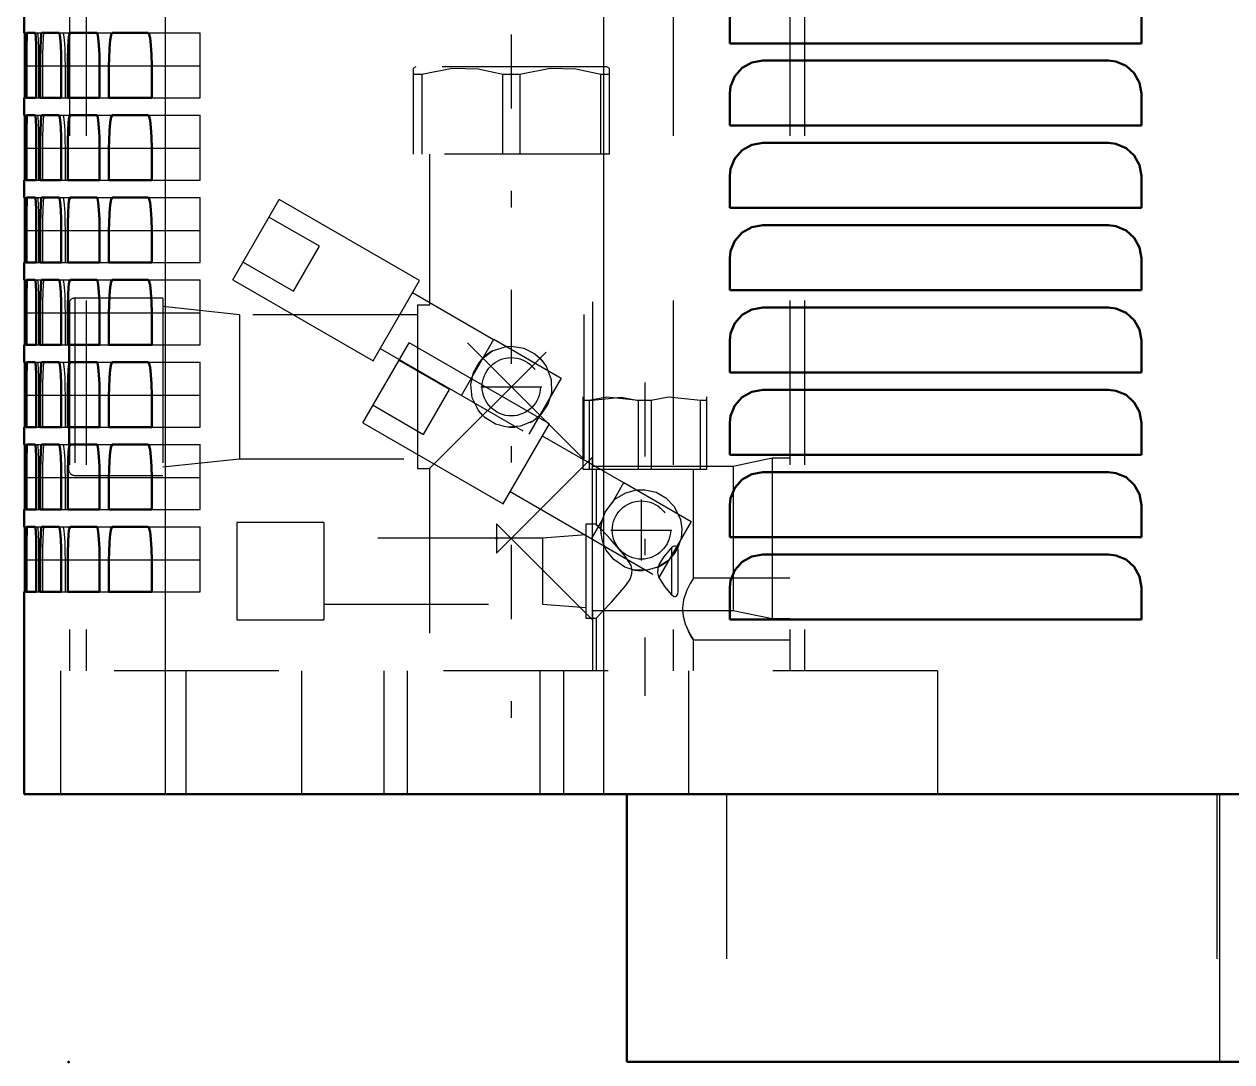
# Model space of a CAD drawing. Header units: inches. Extents: x -0.3 to 35.5, y 0 to 41.5.
# Drawn here: x -0.27 to 7.07, y 0 to 6.3 of the extents above; entities that cross this region are included whole.
import ezdxf

# ---------------------------------------------------------------- set-up
doc = ezdxf.new("R2010")
doc.units = ezdxf.units.IN
doc.header["$MEASUREMENT"] = 0
doc.linetypes.add('Center', pattern=[1.5, 0.45, -0.5, 0.05, -0.5])
doc.linetypes.add('Dashed', pattern=[2, 1, -1])
for name, color, linetype, lineweight in [('2d ConnectionPoints', 7, 'Continuous', 50), ('AM_0', 7, 'Continuous', 50), ('AM_4', 3, 'Continuous', 25), ('AM_7', 7, 'Center', 25), ('AM_9', 6, 'Dashed', 25)]:
    doc.layers.add(name, color=color, linetype=linetype, lineweight=lineweight)

msp = doc.modelspace()

# ---------------------------------------------------------------- linework, layer by layer
at = {"layer": '2d ConnectionPoints'}
for p in [(2.6, 3.179), (0, 0), (0, 0)]:
    msp.add_point(p, dxfattribs=at)
at = {"layer": 'AM_0'}
for p, q in [((-0.27, 6.355), (-0.27, 6.25)), ((4.016, 6.381), (4.016, 6.186)), ((6.516, 6.186), (6.516, 6.381)), ((-0.2669, 6.25), (-0.27, 6.25)), ((-0.2032, 6.25), (-0.255, 6.25)), ((-0.0573, 6.25), (-0.1644, 6.25)), ((0.171, 6.25), (0.0085, 6.25)), ((0.4823, 6.25), (0.2639, 6.25)), ((4.016, 6.186), (6.516, 6.186)), ((-0.2652, 5.855), (-0.2652, 6.05)), ((-0.258, 6.05), (-0.258, 5.855)), ((-0.1963, 5.855), (-0.1963, 6.05)), ((-0.1727, 6.05), (-0.1727, 5.855)), ((-0.0452, 5.855), (-0.0452, 6.05)), ((-0.0051, 6.05), (-0.0051, 5.855)), ((0.1884, 5.855), (0.1884, 6.05)), ((0.2451, 6.05), (0.2451, 5.855)), ((0.505, 5.855), (0.505, 6.05)), ((6.316, 6.081), (4.216, 6.081)), ((4.016, 5.881), (4.016, 5.686)), ((6.516, 5.686), (6.516, 5.881)), ((-0.27, 5.855), (-0.2652, 5.855)), ((-0.27, 5.855), (-0.27, 5.75)), ((-0.258, 5.855), (-0.1963, 5.855)), ((-0.1727, 5.855), (-0.0452, 5.855)), ((-0.0051, 5.855), (0.1884, 5.855)), ((0.2451, 5.855), (0.505, 5.855)), ((-0.2669, 5.75), (-0.27, 5.75)), ((-0.2032, 5.75), (-0.255, 5.75)), ((-0.0573, 5.75), (-0.1644, 5.75)), ((0.171, 5.75), (0.0085, 5.75)), ((0.4823, 5.75), (0.2639, 5.75)), ((4.016, 5.686), (6.516, 5.686)), ((6.316, 5.581), (4.216, 5.581)), ((-0.2652, 5.355), (-0.2652, 5.55)), ((-0.258, 5.55), (-0.258, 5.355)), ((-0.1963, 5.355), (-0.1963, 5.55)), ((-0.1727, 5.55), (-0.1727, 5.355)), ((-0.0452, 5.355), (-0.0452, 5.55)), ((-0.0051, 5.55), (-0.0051, 5.355)), ((0.1884, 5.355), (0.1884, 5.55)), ((0.2451, 5.55), (0.2451, 5.355)), ((0.505, 5.355), (0.505, 5.55)), ((-0.27, 5.355), (-0.2652, 5.355)), ((-0.27, 5.355), (-0.27, 5.25)), ((-0.258, 5.355), (-0.1963, 5.355)), ((-0.1727, 5.355), (-0.0452, 5.355)), ((-0.0051, 5.355), (0.1884, 5.355)), ((0.2451, 5.355), (0.505, 5.355)), ((4.016, 5.381), (4.016, 5.186)), ((6.516, 5.186), (6.516, 5.381)), ((-0.2669, 5.25), (-0.27, 5.25)), ((-0.2032, 5.25), (-0.255, 5.25)), ((-0.0573, 5.25), (-0.1644, 5.25)), ((0.171, 5.25), (0.0085, 5.25)), ((0.4823, 5.25), (0.2639, 5.25)), ((4.016, 5.186), (6.516, 5.186)), ((6.316, 5.081), (4.216, 5.081)), ((-0.2652, 4.855), (-0.2652, 5.05)), ((-0.258, 5.05), (-0.258, 4.855)), ((-0.1963, 4.855), (-0.1963, 5.05)), ((-0.1727, 5.05), (-0.1727, 4.855)), ((-0.0452, 4.855), (-0.0452, 5.05)), ((-0.0051, 5.05), (-0.0051, 4.855)), ((0.1884, 4.855), (0.1884, 5.05)), ((0.2451, 5.05), (0.2451, 4.855)), ((0.505, 4.855), (0.505, 5.05)), ((-0.27, 4.855), (-0.2652, 4.855)), ((-0.27, 4.855), (-0.27, 4.75)), ((-0.258, 4.855), (-0.1963, 4.855)), ((-0.1727, 4.855), (-0.0452, 4.855)), ((-0.0051, 4.855), (0.1884, 4.855)), ((0.2451, 4.855), (0.505, 4.855)), ((4.016, 4.881), (4.016, 4.686)), ((6.516, 4.686), (6.516, 4.881)), ((-0.2669, 4.75), (-0.27, 4.75)), ((-0.2032, 4.75), (-0.255, 4.75)), ((-0.0573, 4.75), (-0.1644, 4.75)), ((0.171, 4.75), (0.0085, 4.75)), ((0.4823, 4.75), (0.2639, 4.75)), ((4.016, 4.686), (6.516, 4.686)), ((-0.2652, 4.355), (-0.2652, 4.55)), ((-0.258, 4.55), (-0.258, 4.355)), ((-0.1963, 4.355), (-0.1963, 4.55)), ((-0.1727, 4.55), (-0.1727, 4.355)), ((-0.0452, 4.355), (-0.0452, 4.55)), ((-0.0051, 4.55), (-0.0051, 4.355)), ((0.1884, 4.355), (0.1884, 4.55)), ((0.2451, 4.55), (0.2451, 4.355)), ((0.505, 4.355), (0.505, 4.55)), ((6.316, 4.581), (4.216, 4.581)), ((-0.27, 4.355), (-0.2652, 4.355)), ((-0.27, 4.355), (-0.27, 4.25)), ((-0.258, 4.355), (-0.1963, 4.355)), ((-0.1727, 4.355), (-0.0452, 4.355)), ((-0.0051, 4.355), (0.1884, 4.355)), ((0.2451, 4.355), (0.505, 4.355)), ((4.016, 4.381), (4.016, 4.186)), ((6.516, 4.186), (6.516, 4.381)), ((-0.2669, 4.25), (-0.27, 4.25)), ((-0.2032, 4.25), (-0.255, 4.25)), ((-0.0573, 4.25), (-0.1644, 4.25)), ((0.171, 4.25), (0.0085, 4.25)), ((0.4823, 4.25), (0.2639, 4.25)), ((4.016, 4.186), (6.516, 4.186)), ((-0.2652, 3.855), (-0.2652, 4.05)), ((-0.258, 4.05), (-0.258, 3.855)), ((-0.1963, 3.855), (-0.1963, 4.05)), ((-0.1727, 4.05), (-0.1727, 3.855)), ((-0.0452, 3.855), (-0.0452, 4.05)), ((-0.0051, 4.05), (-0.0051, 3.855)), ((0.1884, 3.855), (0.1884, 4.05)), ((0.2451, 4.05), (0.2451, 3.855)), ((0.505, 3.855), (0.505, 4.05)), ((6.316, 4.081), (4.216, 4.081)), ((-0.27, 3.855), (-0.2652, 3.855)), ((-0.27, 3.855), (-0.27, 3.75)), ((-0.258, 3.855), (-0.1963, 3.855)), ((-0.1727, 3.855), (-0.0452, 3.855)), ((-0.0051, 3.855), (0.1884, 3.855)), ((0.2451, 3.855), (0.505, 3.855)), ((4.016, 3.881), (4.016, 3.686)), ((6.516, 3.686), (6.516, 3.881)), ((-0.2669, 3.75), (-0.27, 3.75)), ((-0.2032, 3.75), (-0.255, 3.75)), ((-0.0573, 3.75), (-0.1644, 3.75)), ((0.171, 3.75), (0.0085, 3.75)), ((0.4823, 3.75), (0.2639, 3.75)), ((4.016, 3.686), (6.516, 3.686)), ((-0.2652, 3.355), (-0.2652, 3.55)), ((-0.258, 3.55), (-0.258, 3.355)), ((-0.1963, 3.355), (-0.1963, 3.55)), ((-0.1727, 3.55), (-0.1727, 3.355)), ((-0.0452, 3.355), (-0.0452, 3.55)), ((-0.0051, 3.55), (-0.0051, 3.355)), ((0.1884, 3.355), (0.1884, 3.55)), ((0.2451, 3.55), (0.2451, 3.355)), ((0.505, 3.355), (0.505, 3.55)), ((6.316, 3.581), (4.216, 3.581)), ((4.016, 3.381), (4.016, 3.186)), ((6.516, 3.186), (6.516, 3.381)), ((-0.27, 3.355), (-0.2652, 3.355)), ((-0.27, 3.355), (-0.27, 3.25)), ((-0.258, 3.355), (-0.1963, 3.355)), ((-0.1727, 3.355), (-0.0452, 3.355)), ((-0.0051, 3.355), (0.1884, 3.355)), ((0.2451, 3.355), (0.505, 3.355)), ((-0.2669, 3.25), (-0.27, 3.25)), ((-0.2032, 3.25), (-0.255, 3.25)), ((-0.0573, 3.25), (-0.1644, 3.25)), ((0.171, 3.25), (0.0085, 3.25)), ((0.4823, 3.25), (0.2639, 3.25)), ((4.016, 3.186), (6.516, 3.186)), ((6.316, 3.081), (4.216, 3.081)), ((-0.2652, 2.855), (-0.2652, 3.05)), ((-0.258, 3.05), (-0.258, 2.855)), ((-0.1963, 2.855), (-0.1963, 3.05)), ((-0.1727, 3.05), (-0.1727, 2.855)), ((-0.0452, 2.855), (-0.0452, 3.05)), ((-0.0051, 3.05), (-0.0051, 2.855)), ((0.1884, 2.855), (0.1884, 3.05)), ((0.2451, 3.05), (0.2451, 2.855)), ((0.505, 2.855), (0.505, 3.05)), ((4.016, 2.881), (4.016, 2.686)), ((6.516, 2.686), (6.516, 2.881)), ((-0.27, 2.855), (-0.2652, 2.855)), ((-0.27, 2.855), (-0.27, 1.625)), ((-0.258, 2.855), (-0.1963, 2.855)), ((-0.1727, 2.855), (-0.0452, 2.855)), ((-0.0051, 2.855), (0.1884, 2.855)), ((0.2451, 2.855), (0.505, 2.855)), ((4.016, 2.686), (6.516, 2.686)), ((-0.27, 1.625), (35.27, 1.625)), ((3.39, 1.625), (3.39, 0)), ((3.39, 0), (32.11, 0))]:
    msp.add_line(p, q, dxfattribs=at)
for points in [[(-0.2652, 6.05), (-0.2653, 6.1162), (-0.2656, 6.1749), (-0.266, 6.2196), (-0.2665, 6.2451), (-0.2669, 6.25)], [(-0.255, 6.25), (-0.256, 6.2387), (-0.2569, 6.2062), (-0.2576, 6.156), (-0.258, 6.0939), (-0.258, 6.05)], [(-0.1963, 6.05), (-0.1967, 6.1162), (-0.1978, 6.1749), (-0.1996, 6.2195), (-0.2017, 6.2451), (-0.2032, 6.25)], [(-0.1644, 6.25), (-0.1672, 6.2387), (-0.1696, 6.2061), (-0.1714, 6.1559), (-0.1725, 6.0937), (-0.1727, 6.05)], [(-0.0452, 6.05), (-0.0459, 6.1161), (-0.0479, 6.1748), (-0.0509, 6.2194), (-0.0547, 6.245), (-0.0573, 6.25)], [(0.0085, 6.25), (0.0039, 6.2387), (0, 6.206), (-0.003, 6.1557), (-0.0047, 6.0935), (-0.0051, 6.05)], [(0.1884, 6.05), (0.1875, 6.116), (0.1846, 6.1746), (0.1803, 6.2192), (0.1749, 6.245), (0.171, 6.25)], [(0.2639, 6.25), (0.2576, 6.2386), (0.2521, 6.2058), (0.2479, 6.1553), (0.2455, 6.0931), (0.2451, 6.05)], [(0.505, 6.05), (0.5038, 6.1159), (0.5001, 6.1743), (0.4944, 6.219), (0.4874, 6.2448), (0.4823, 6.25)], [(4.216, 6.081), (4.1495, 6.0696), (4.0905, 6.0367), (4.0458, 5.986), (4.0206, 5.9237), (4.016, 5.881)], [(6.516, 5.881), (6.5048, 5.947), (6.4725, 6.0055), (6.4227, 6.0502), (6.3607, 6.0759), (6.316, 6.081)], [(-0.2652, 5.55), (-0.2653, 5.6162), (-0.2656, 5.6749), (-0.266, 5.7196), (-0.2665, 5.7451), (-0.2669, 5.75)], [(-0.255, 5.75), (-0.256, 5.7387), (-0.2569, 5.7062), (-0.2576, 5.656), (-0.258, 5.5939), (-0.258, 5.55)], [(-0.1963, 5.55), (-0.1967, 5.6162), (-0.1978, 5.6749), (-0.1996, 5.7195), (-0.2017, 5.7451), (-0.2032, 5.75)], [(-0.1644, 5.75), (-0.1672, 5.7387), (-0.1696, 5.7061), (-0.1714, 5.6559), (-0.1725, 5.5937), (-0.1727, 5.55)], [(-0.0452, 5.55), (-0.0459, 5.6161), (-0.0479, 5.6748), (-0.0509, 5.7194), (-0.0547, 5.745), (-0.0573, 5.75)], [(0.0085, 5.75), (0.0039, 5.7387), (0, 5.706), (-0.003, 5.6557), (-0.0047, 5.5935), (-0.0051, 5.55)], [(0.1884, 5.55), (0.1875, 5.616), (0.1846, 5.6746), (0.1803, 5.7192), (0.1749, 5.745), (0.171, 5.75)], [(0.2639, 5.75), (0.2576, 5.7386), (0.2521, 5.7058), (0.2479, 5.6553), (0.2455, 5.5931), (0.2451, 5.55)], [(0.505, 5.55), (0.5038, 5.6159), (0.5001, 5.6743), (0.4944, 5.719), (0.4874, 5.7448), (0.4823, 5.75)], [(4.216, 5.581), (4.1495, 5.5696), (4.0905, 5.5367), (4.0458, 5.486), (4.0206, 5.4237), (4.016, 5.381)], [(6.516, 5.381), (6.5048, 5.447), (6.4725, 5.5055), (6.4227, 5.5502), (6.3607, 5.5759), (6.316, 5.581)], [(-0.2652, 5.05), (-0.2653, 5.1162), (-0.2656, 5.1749), (-0.266, 5.2196), (-0.2665, 5.2451), (-0.2669, 5.25)], [(-0.255, 5.25), (-0.256, 5.2387), (-0.2569, 5.2062), (-0.2576, 5.156), (-0.258, 5.0939), (-0.258, 5.05)], [(-0.1963, 5.05), (-0.1967, 5.1162), (-0.1978, 5.1749), (-0.1996, 5.2195), (-0.2017, 5.2451), (-0.2032, 5.25)], [(-0.1644, 5.25), (-0.1672, 5.2387), (-0.1696, 5.2061), (-0.1714, 5.1559), (-0.1725, 5.0937), (-0.1727, 5.05)], [(-0.0452, 5.05), (-0.0459, 5.1161), (-0.0479, 5.1748), (-0.0509, 5.2194), (-0.0547, 5.245), (-0.0573, 5.25)], [(0.0085, 5.25), (0.0039, 5.2387), (0, 5.206), (-0.003, 5.1557), (-0.0047, 5.0935), (-0.0051, 5.05)], [(0.1884, 5.05), (0.1875, 5.116), (0.1846, 5.1746), (0.1803, 5.2192), (0.1749, 5.245), (0.171, 5.25)], [(0.2639, 5.25), (0.2576, 5.2386), (0.2521, 5.2058), (0.2479, 5.1553), (0.2455, 5.0931), (0.2451, 5.05)], [(0.505, 5.05), (0.5038, 5.1159), (0.5001, 5.1743), (0.4944, 5.219), (0.4874, 5.2448), (0.4823, 5.25)], [(4.216, 5.081), (4.1495, 5.0696), (4.0905, 5.0367), (4.0458, 4.986), (4.0206, 4.9237), (4.016, 4.881)], [(6.516, 4.881), (6.5048, 4.947), (6.4725, 5.0055), (6.4227, 5.0502), (6.3607, 5.0759), (6.316, 5.081)], [(-0.2652, 4.55), (-0.2653, 4.6162), (-0.2656, 4.6749), (-0.266, 4.7196), (-0.2665, 4.7451), (-0.2669, 4.75)], [(-0.255, 4.75), (-0.256, 4.7387), (-0.2569, 4.7062), (-0.2576, 4.656), (-0.258, 4.5939), (-0.258, 4.55)], [(-0.1963, 4.55), (-0.1967, 4.6162), (-0.1978, 4.6749), (-0.1996, 4.7195), (-0.2017, 4.7451), (-0.2032, 4.75)], [(-0.1644, 4.75), (-0.1672, 4.7387), (-0.1696, 4.7061), (-0.1714, 4.6559), (-0.1725, 4.5937), (-0.1727, 4.55)], [(-0.0452, 4.55), (-0.0459, 4.6161), (-0.0479, 4.6748), (-0.0509, 4.7194), (-0.0547, 4.745), (-0.0573, 4.75)], [(0.0085, 4.75), (0.0039, 4.7387), (0, 4.706), (-0.003, 4.6557), (-0.0047, 4.5935), (-0.0051, 4.55)], [(0.1884, 4.55), (0.1875, 4.616), (0.1846, 4.6746), (0.1803, 4.7192), (0.1749, 4.745), (0.171, 4.75)], [(0.2639, 4.75), (0.2576, 4.7386), (0.2521, 4.7058), (0.2479, 4.6553), (0.2455, 4.5931), (0.2451, 4.55)], [(0.505, 4.55), (0.5038, 4.6159), (0.5001, 4.6743), (0.4944, 4.719), (0.4874, 4.7448), (0.4823, 4.75)], [(4.216, 4.581), (4.1495, 4.5696), (4.0905, 4.5367), (4.0458, 4.486), (4.0206, 4.4237), (4.016, 4.381)], [(6.516, 4.381), (6.5048, 4.447), (6.4725, 4.5055), (6.4227, 4.5502), (6.3607, 4.5759), (6.316, 4.581)], [(-0.2652, 4.05), (-0.2653, 4.1162), (-0.2656, 4.1749), (-0.266, 4.2196), (-0.2665, 4.2451), (-0.2669, 4.25)], [(-0.255, 4.25), (-0.256, 4.2387), (-0.2569, 4.2062), (-0.2576, 4.156), (-0.258, 4.0939), (-0.258, 4.05)], [(-0.1963, 4.05), (-0.1967, 4.1162), (-0.1978, 4.1749), (-0.1996, 4.2195), (-0.2017, 4.2451), (-0.2032, 4.25)], [(-0.1644, 4.25), (-0.1672, 4.2387), (-0.1696, 4.2061), (-0.1714, 4.1559), (-0.1725, 4.0937), (-0.1727, 4.05)], [(-0.0452, 4.05), (-0.0459, 4.1161), (-0.0479, 4.1748), (-0.0509, 4.2194), (-0.0547, 4.245), (-0.0573, 4.25)], [(0.0085, 4.25), (0.0039, 4.2387), (0, 4.206), (-0.003, 4.1557), (-0.0047, 4.0935), (-0.0051, 4.05)], [(0.1884, 4.05), (0.1875, 4.116), (0.1846, 4.1746), (0.1803, 4.2192), (0.1749, 4.245), (0.171, 4.25)], [(0.2639, 4.25), (0.2576, 4.2386), (0.2521, 4.2058), (0.2479, 4.1553), (0.2455, 4.0931), (0.2451, 4.05)], [(0.505, 4.05), (0.5038, 4.1159), (0.5001, 4.1743), (0.4944, 4.219), (0.4874, 4.2448), (0.4823, 4.25)], [(4.216, 4.081), (4.1495, 4.0696), (4.0905, 4.0367), (4.0458, 3.986), (4.0206, 3.9237), (4.016, 3.881)], [(6.516, 3.881), (6.5048, 3.947), (6.4725, 4.0055), (6.4227, 4.0502), (6.3607, 4.0759), (6.316, 4.081)], [(-0.2652, 3.55), (-0.2653, 3.6162), (-0.2656, 3.6749), (-0.266, 3.7196), (-0.2665, 3.7451), (-0.2669, 3.75)], [(-0.255, 3.75), (-0.256, 3.7387), (-0.2569, 3.7062), (-0.2576, 3.656), (-0.258, 3.5939), (-0.258, 3.55)], [(-0.1963, 3.55), (-0.1967, 3.6162), (-0.1978, 3.6749), (-0.1996, 3.7195), (-0.2017, 3.7451), (-0.2032, 3.75)], [(-0.1644, 3.75), (-0.1672, 3.7387), (-0.1696, 3.7061), (-0.1714, 3.6559), (-0.1725, 3.5937), (-0.1727, 3.55)], [(-0.0452, 3.55), (-0.0459, 3.6161), (-0.0479, 3.6748), (-0.0509, 3.7194), (-0.0547, 3.745), (-0.0573, 3.75)], [(0.0085, 3.75), (0.0039, 3.7387), (0, 3.706), (-0.003, 3.6557), (-0.0047, 3.5935), (-0.0051, 3.55)], [(0.1884, 3.55), (0.1875, 3.616), (0.1846, 3.6746), (0.1803, 3.7192), (0.1749, 3.745), (0.171, 3.75)], [(0.2639, 3.75), (0.2576, 3.7386), (0.2521, 3.7058), (0.2479, 3.6553), (0.2455, 3.5931), (0.2451, 3.55)], [(0.505, 3.55), (0.5038, 3.6159), (0.5001, 3.6743), (0.4944, 3.719), (0.4874, 3.7448), (0.4823, 3.75)], [(4.216, 3.581), (4.1495, 3.5696), (4.0905, 3.5367), (4.0458, 3.486), (4.0206, 3.4237), (4.016, 3.381)], [(6.516, 3.381), (6.5048, 3.447), (6.4725, 3.5055), (6.4227, 3.5502), (6.3607, 3.5759), (6.316, 3.581)], [(-0.2652, 3.05), (-0.2653, 3.1162), (-0.2656, 3.1749), (-0.266, 3.2196), (-0.2665, 3.2451), (-0.2669, 3.25)], [(-0.255, 3.25), (-0.256, 3.2387), (-0.2569, 3.2062), (-0.2576, 3.156), (-0.258, 3.0939), (-0.258, 3.05)], [(-0.1963, 3.05), (-0.1967, 3.1162), (-0.1978, 3.1749), (-0.1996, 3.2195), (-0.2017, 3.2451), (-0.2032, 3.25)], [(-0.1644, 3.25), (-0.1672, 3.2387), (-0.1696, 3.2061), (-0.1714, 3.1559), (-0.1725, 3.0937), (-0.1727, 3.05)], [(-0.0452, 3.05), (-0.0459, 3.1161), (-0.0479, 3.1748), (-0.0509, 3.2194), (-0.0547, 3.245), (-0.0573, 3.25)], [(0.0085, 3.25), (0.0039, 3.2387), (0, 3.206), (-0.003, 3.1557), (-0.0047, 3.0935), (-0.0051, 3.05)], [(0.1884, 3.05), (0.1875, 3.116), (0.1846, 3.1746), (0.1803, 3.2192), (0.1749, 3.245), (0.171, 3.25)], [(0.2639, 3.25), (0.2576, 3.2386), (0.2521, 3.2058), (0.2479, 3.1553), (0.2455, 3.0931), (0.2451, 3.05)], [(0.505, 3.05), (0.5038, 3.1159), (0.5001, 3.1743), (0.4944, 3.219), (0.4874, 3.2448), (0.4823, 3.25)], [(4.216, 3.081), (4.1495, 3.0696), (4.0905, 3.0367), (4.0458, 2.986), (4.0206, 2.9237), (4.016, 2.881)], [(6.516, 2.881), (6.5048, 2.947), (6.4725, 3.0055), (6.4227, 3.0502), (6.3607, 3.0759), (6.316, 3.081)]]:
    msp.add_lwpolyline(points, dxfattribs=at)
at = {"layer": 'AM_4'}
for p, q in [((0.5858, 41.5), (0.5858, 1.625)), ((3.2489, 41.5), (3.2489, 1.625)), ((-0.258, 6.05), (-0.1963, 6.05)), ((-0.1727, 6.05), (-0.0452, 6.05)), ((-0.0051, 6.05), (0.1884, 6.05)), ((0.2451, 6.05), (0.505, 6.05)), ((-0.258, 5.55), (-0.1963, 5.55)), ((-0.1727, 5.55), (-0.0452, 5.55)), ((-0.0051, 5.55), (0.1884, 5.55)), ((0.2451, 5.55), (0.505, 5.55)), ((-0.258, 5.05), (-0.1963, 5.05)), ((-0.1727, 5.05), (-0.0452, 5.05)), ((-0.0051, 5.05), (0.1884, 5.05)), ((0.2451, 5.05), (0.505, 5.05)), ((-0.258, 4.55), (-0.1963, 4.55)), ((-0.1727, 4.55), (-0.0452, 4.55)), ((-0.0051, 4.55), (0.1884, 4.55)), ((0.2451, 4.55), (0.505, 4.55)), ((-0.258, 4.05), (-0.1963, 4.05)), ((-0.1727, 4.05), (-0.0452, 4.05)), ((-0.0051, 4.05), (0.1884, 4.05)), ((0.2451, 4.05), (0.505, 4.05)), ((-0.258, 3.55), (-0.1963, 3.55)), ((-0.1727, 3.55), (-0.0452, 3.55)), ((-0.0051, 3.55), (0.1884, 3.55)), ((0.2451, 3.55), (0.505, 3.55)), ((-0.258, 3.05), (-0.1963, 3.05)), ((-0.1727, 3.05), (-0.0452, 3.05)), ((-0.0051, 3.05), (0.1884, 3.05)), ((0.2451, 3.05), (0.505, 3.05)), ((6.99, 1.625), (6.99, 0))]:
    msp.add_line(p, q, dxfattribs=at)
at = {"layer": 'AM_7'}
for p, q in [((2.689, 6.2396), (2.689, 1.9144)), ((3.5, 4.1265), (3.5, 2.2235)), ((2.5031, 4.1), (2.8748, 4.1)), ((3.479, 3.0442), (3.479, 3.4158)), ((3.2932, 3.23), (3.6648, 3.23))]:
    msp.add_line(p, q, dxfattribs=at)
at = {"layer": 'AM_9'}
for p, q in [((0.0063, 14.625), (0.0063, 2.375)), ((0.106, 14.625), (0.106, 2.375)), ((3.6729, 14.625), (3.6729, 2.375)), ((4.38, 14.625), (4.38, 2.375)), ((4.4691, 14.625), (4.4691, 2.375)), ((-0.2669, 6.25), (-0.255, 6.25)), ((-0.2032, 6.25), (-0.1644, 6.25)), ((-0.0573, 6.25), (0.0085, 6.25)), ((0.171, 6.25), (0.2639, 6.25)), ((0.4823, 6.25), (0.8, 6.25)), ((0.8, 5.855), (0.8, 6.25)), ((-0.2652, 6.05), (-0.258, 6.05)), ((-0.2613, 6.05), (-0.2613, 5.855)), ((-0.2522, 5.855), (-0.2522, 6.05)), ((-0.1963, 6.05), (-0.1727, 6.05)), ((-0.1826, 6.05), (-0.1826, 5.855)), ((-0.157, 5.855), (-0.157, 6.05)), ((-0.0452, 6.05), (-0.0051, 6.05)), ((-0.0217, 6.05), (-0.0217, 5.855)), ((0.1884, 6.05), (0.2451, 6.05)), ((0.505, 6.05), (0.8, 6.05)), ((2.1085, 6.043), (2.0945, 6.0349)), ((2.0945, 5.512), (2.0945, 6.0349)), ((3.2695, 6.043), (2.1085, 6.043)), ((3.2835, 6.0349), (3.2695, 6.043)), ((3.2835, 6.0349), (3.2835, 5.512)), ((2.1455, 5.9977), (2.0945, 5.9977)), ((2.1455, 5.9977), (2.1455, 5.512)), ((2.74, 5.9977), (2.638, 5.9977)), ((2.638, 5.512), (2.638, 5.9977)), ((2.74, 5.9977), (2.74, 5.512)), ((3.2325, 5.512), (3.2325, 5.9977)), ((3.2835, 5.9977), (3.2325, 5.9977)), ((-0.2652, 5.855), (-0.258, 5.855)), ((-0.1963, 5.855), (-0.1727, 5.855)), ((-0.0452, 5.855), (-0.0051, 5.855)), ((0.1884, 5.855), (0.2451, 5.855)), ((0.505, 5.855), (0.8, 5.855)), ((-0.2669, 5.75), (-0.255, 5.75)), ((-0.2032, 5.75), (-0.1644, 5.75)), ((-0.0573, 5.75), (0.0085, 5.75)), ((0.171, 5.75), (0.2639, 5.75)), ((0.4823, 5.75), (0.8, 5.75)), ((0.8, 5.355), (0.8, 5.75)), ((-0.2652, 5.55), (-0.258, 5.55)), ((-0.2613, 5.55), (-0.2613, 5.355)), ((-0.2522, 5.355), (-0.2522, 5.55)), ((-0.1963, 5.55), (-0.1727, 5.55)), ((-0.1826, 5.55), (-0.1826, 5.355)), ((-0.157, 5.355), (-0.157, 5.55)), ((-0.0452, 5.55), (-0.0051, 5.55)), ((-0.0217, 5.55), (-0.0217, 5.355)), ((0.1884, 5.55), (0.2451, 5.55)), ((0.505, 5.55), (0.8, 5.55)), ((3.2835, 5.512), (2.0945, 5.512)), ((2.193, 5.512), (2.193, 4.596)), ((3.185, 3.616), (3.185, 5.512)), ((-0.2652, 5.355), (-0.258, 5.355)), ((-0.1963, 5.355), (-0.1727, 5.355)), ((-0.0452, 5.355), (-0.0051, 5.355)), ((0.1884, 5.355), (0.2451, 5.355)), ((0.505, 5.355), (0.8, 5.355)), ((-0.2669, 5.25), (-0.255, 5.25)), ((-0.2032, 5.25), (-0.1644, 5.25)), ((-0.0573, 5.25), (0.0085, 5.25)), ((0.171, 5.25), (0.2639, 5.25)), ((0.4823, 5.25), (0.8, 5.25)), ((0.8, 4.855), (0.8, 5.25)), ((0.9976, 4.7503), (1.2791, 5.2379)), ((2.1312, 4.7459), (1.2791, 5.2379)), ((1.5236, 4.9535), (1.2171, 5.1305)), ((-0.2652, 5.05), (-0.258, 5.05)), ((-0.2613, 5.05), (-0.2613, 4.855)), ((-0.2522, 4.855), (-0.2522, 5.05)), ((-0.1963, 5.05), (-0.1727, 5.05)), ((-0.1826, 5.05), (-0.1826, 4.855)), ((-0.157, 4.855), (-0.157, 5.05)), ((-0.0452, 5.05), (-0.0051, 5.05)), ((-0.0217, 5.05), (-0.0217, 4.855)), ((0.1884, 5.05), (0.2451, 5.05)), ((0.505, 5.05), (0.8, 5.05)), ((1.3661, 4.6807), (1.5236, 4.9535)), ((-0.2652, 4.855), (-0.258, 4.855)), ((-0.1963, 4.855), (-0.1727, 4.855)), ((-0.0452, 4.855), (-0.0051, 4.855)), ((0.1884, 4.855), (0.2451, 4.855)), ((0.505, 4.855), (0.8, 4.855)), ((1.0596, 4.8577), (1.3661, 4.6807)), ((-0.2669, 4.75), (-0.255, 4.75)), ((-0.2032, 4.75), (-0.1644, 4.75)), ((-0.0573, 4.75), (0.0085, 4.75)), ((0.171, 4.75), (0.2639, 4.75)), ((0.4823, 4.75), (0.8, 4.75)), ((0.8, 4.355), (0.8, 4.75)), ((0.9976, 4.7503), (1.8497, 4.2583)), ((1.8497, 4.2583), (2.1312, 4.7459)), ((0.038, 4.6385), (0.038, 3.5615)), ((0.572, 4.6385), (0.038, 4.6385)), ((0.572, 4.6385), (0.572, 3.5615)), ((2.5816, 4.386), (2.088, 4.671)), ((-0.2652, 4.55), (-0.258, 4.55)), ((-0.2613, 4.55), (-0.2613, 4.355)), ((-0.2522, 4.355), (-0.2522, 4.55)), ((-0.1963, 4.55), (-0.1727, 4.55)), ((-0.1826, 4.55), (-0.1826, 4.355)), ((-0.157, 4.355), (-0.157, 4.55)), ((-0.0452, 4.55), (-0.0051, 4.55)), ((-0.0217, 4.55), (-0.0217, 4.355)), ((0, 4.6005), (0, 3.5995)), ((0.1884, 4.55), (0.2451, 4.55)), ((0.505, 4.55), (0.8, 4.55)), ((1.037, 4.537), (0.572, 4.587)), ((2.119, 4.596), (2.119, 3.604)), ((2.193, 4.596), (2.119, 4.596)), ((3.129, 3.66), (2.193, 4.596)), ((2.119, 4.537), (1.037, 4.537)), ((1.037, 4.537), (1.037, 3.663)), ((2.193, 3.604), (3.129, 4.54)), ((3.129, 4.54), (3.129, 3.66)), ((-0.2652, 4.355), (-0.258, 4.355)), ((-0.1963, 4.355), (-0.1727, 4.355)), ((-0.0452, 4.355), (-0.0051, 4.355)), ((0.1884, 4.355), (0.2451, 4.355)), ((0.505, 4.355), (0.8, 4.355)), ((1.7876, 3.8803), (2.0691, 4.3679)), ((1.893, 4.3333), (2.7949, 3.8114)), ((2.9212, 3.8759), (2.0691, 4.3679)), ((2.3861, 4.0474), (2.5831, 4.3886)), ((2.5831, 4.3886), (2.9919, 4.1526)), ((2.3136, 4.0835), (2.0071, 4.2605)), ((-0.2669, 4.25), (-0.255, 4.25)), ((-0.2032, 4.25), (-0.1644, 4.25)), ((-0.0573, 4.25), (0.0085, 4.25)), ((0.171, 4.25), (0.2639, 4.25)), ((0.4823, 4.25), (0.8, 4.25)), ((0.8, 3.855), (0.8, 4.25)), ((2.9919, 4.1526), (2.7949, 3.8114)), ((-0.2652, 4.05), (-0.258, 4.05)), ((-0.2613, 4.05), (-0.2613, 3.855)), ((-0.2522, 3.855), (-0.2522, 4.05)), ((-0.1963, 4.05), (-0.1727, 4.05)), ((-0.1826, 4.05), (-0.1826, 3.855)), ((-0.157, 3.855), (-0.157, 4.05)), ((-0.0452, 4.05), (-0.0051, 4.05)), ((-0.0217, 4.05), (-0.0217, 3.855)), ((0.1884, 4.05), (0.2451, 4.05)), ((0.505, 4.05), (0.8, 4.05)), ((2.1561, 3.8107), (2.3136, 4.0835)), ((3.125, 3.597), (3.125, 4.0394)), ((3.875, 4.0394), (3.875, 3.597)), ((1.8496, 3.9877), (2.1561, 3.8107)), ((3.1626, 4.0175), (3.125, 4.0175)), ((3.1626, 4.0175), (3.1626, 3.597)), ((3.5376, 4.0175), (3.4624, 4.0175)), ((3.4624, 3.597), (3.4624, 4.0175)), ((3.5376, 4.0175), (3.5376, 3.597)), ((3.8374, 3.597), (3.8374, 4.0175)), ((3.875, 4.0175), (3.8374, 4.0175)), ((-0.2652, 3.855), (-0.258, 3.855)), ((-0.1963, 3.855), (-0.1727, 3.855)), ((-0.0452, 3.855), (-0.0051, 3.855)), ((0.1884, 3.855), (0.2451, 3.855)), ((0.505, 3.855), (0.8, 3.855)), ((1.7876, 3.8803), (2.6397, 3.3883)), ((2.6397, 3.3883), (2.9212, 3.8759)), ((-0.2669, 3.75), (-0.255, 3.75)), ((-0.2032, 3.75), (-0.1644, 3.75)), ((-0.0573, 3.75), (0.0085, 3.75)), ((0.171, 3.75), (0.2639, 3.75)), ((0.4823, 3.75), (0.8, 3.75)), ((0.8, 3.355), (0.8, 3.75)), ((3.3716, 3.516), (2.878, 3.801)), ((3.181, 3.671), (2.6, 3.09)), ((3.181, 3.671), (3.181, 2.687)), ((0.572, 3.613), (1.037, 3.663)), ((1.037, 3.663), (2.119, 3.663)), ((2.119, 3.604), (2.193, 3.604)), ((2.193, 3.604), (2.193, 2.375)), ((3.875, 3.597), (3.125, 3.597)), ((4.037, 3.616), (3.181, 3.616)), ((3.181, 3.6115), (3.185, 3.616)), ((3.205, 3.597), (3.205, 3.265)), ((3.795, 2.937), (3.795, 3.597)), ((4.273, 3.666), (4.037, 3.616)), ((4.037, 3.616), (4.037, 2.742)), ((4.38, 3.666), (4.273, 3.666)), ((4.273, 3.666), (4.273, 2.692)), ((-0.2652, 3.55), (-0.258, 3.55)), ((-0.2613, 3.55), (-0.2613, 3.355)), ((-0.2522, 3.355), (-0.2522, 3.55)), ((-0.1963, 3.55), (-0.1727, 3.55)), ((-0.1826, 3.55), (-0.1826, 3.355)), ((-0.157, 3.355), (-0.157, 3.55)), ((-0.0452, 3.55), (-0.0051, 3.55)), ((-0.0217, 3.55), (-0.0217, 3.355)), ((0.038, 3.5615), (0.572, 3.5615)), ((0.1884, 3.55), (0.2451, 3.55)), ((0.505, 3.55), (0.8, 3.55)), ((2.683, 3.4633), (3.5849, 2.9414)), ((3.3013, 3.3941), (3.3731, 3.5186)), ((3.3731, 3.5186), (3.7819, 3.2826)), ((-0.2652, 3.355), (-0.258, 3.355)), ((-0.1963, 3.355), (-0.1727, 3.355)), ((-0.0452, 3.355), (-0.0051, 3.355)), ((0.1884, 3.355), (0.2451, 3.355)), ((0.505, 3.355), (0.8, 3.355)), ((-0.2669, 3.25), (-0.255, 3.25)), ((-0.2032, 3.25), (-0.1644, 3.25)), ((-0.0573, 3.25), (0.0085, 3.25)), ((0.171, 3.25), (0.2639, 3.25)), ((0.4823, 3.25), (0.8, 3.25)), ((0.8, 2.855), (0.8, 3.25)), ((1.022, 3.275), (1.022, 2.685)), ((1.551, 3.275), (1.022, 3.275)), ((1.551, 3.275), (1.551, 2.685)), ((2.6, 3.268), (2.6, 3.09)), ((3.181, 2.687), (2.6, 3.268)), ((3.142, 3.265), (3.142, 2.695)), ((3.205, 3.265), (3.142, 3.265)), ((3.1761, 3.1774), (3.2422, 3.2919)), ((3.2125, 3.2572), (3.2331, 3.2358)), ((3.7819, 3.2826), (3.5849, 2.9414)), ((2.878, 3.18), (1.551, 3.18)), ((3.142, 3.2005), (2.878, 3.18)), ((2.878, 3.18), (2.878, 2.78)), ((3.662, 3.123), (3.662, 2.837)), ((3.7, 3.0983), (3.7, 2.8617)), ((-0.2652, 3.05), (-0.258, 3.05)), ((-0.2613, 3.05), (-0.2613, 2.855)), ((-0.2522, 2.855), (-0.2522, 3.05)), ((-0.1963, 3.05), (-0.1727, 3.05)), ((-0.1826, 3.05), (-0.1826, 2.855)), ((-0.157, 2.855), (-0.157, 3.05)), ((-0.0452, 3.05), (-0.0051, 3.05)), ((-0.0217, 3.05), (-0.0217, 2.855)), ((0.1884, 3.05), (0.2451, 3.05)), ((0.505, 3.05), (0.8, 3.05)), ((4.38, 2.937), (3.795, 2.937)), ((-0.2652, 2.855), (-0.258, 2.855)), ((-0.1963, 2.855), (-0.1727, 2.855)), ((-0.0452, 2.855), (-0.0051, 2.855)), ((0.1884, 2.855), (0.2451, 2.855)), ((0.505, 2.855), (0.8, 2.855)), ((1.551, 2.78), (2.878, 2.78)), ((2.878, 2.78), (3.142, 2.7595)), ((3.181, 2.742), (4.037, 2.742)), ((3.185, 2.375), (3.185, 2.7452)), ((4.037, 2.742), (4.273, 2.692)), ((1.022, 2.685), (1.551, 2.685)), ((3.142, 2.695), (3.2063, 2.695)), ((3.205, 2.6964), (3.205, 2.375)), ((4.273, 2.692), (4.38, 2.692)), ((3.795, 2.375), (3.795, 2.5644)), ((3.795, 2.563), (4.38, 2.563)), ((-0.0484, 2.375), (-0.0484, 1.625)), ((5.2774, 2.375), (-0.0484, 2.375)), ((0.7116, 2.375), (0.7116, 1.625)), ((1.415, 2.375), (1.415, 1.625)), ((1.915, 2.375), (1.915, 1.625)), ((2.0568, 2.375), (2.0568, 1.625)), ((2.8632, 2.375), (2.8632, 1.625)), ((3.005, 2.375), (3.005, 1.625)), ((3.765, 2.375), (3.765, 1.625)), ((5.2774, 2.375), (5.2774, 1.625)), ((3.9955, 1.625), (3.9955, 0)), ((6.9736, 1.625), (6.9736, 0))]:
    msp.add_line(p, q, dxfattribs=at)
for points in [[(-0.2636, 6.25), (-0.2629, 6.2387), (-0.2622, 6.2062), (-0.2617, 6.156), (-0.2614, 6.0939), (-0.2613, 6.05)], [(-0.2522, 6.05), (-0.252, 6.1162), (-0.2514, 6.1749), (-0.2505, 6.2196), (-0.2494, 6.2451), (-0.2485, 6.25)], [(-0.1901, 6.25), (-0.1877, 6.2387), (-0.1855, 6.2061), (-0.1838, 6.1559), (-0.1828, 6.0938), (-0.1826, 6.05)], [(-0.157, 6.05), (-0.1565, 6.1162), (-0.1551, 6.1748), (-0.1529, 6.2195), (-0.1501, 6.2451), (-0.1481, 6.25)], [(-0.0345, 6.25), (-0.0303, 6.2387), (-0.0265, 6.206), (-0.0236, 6.1557), (-0.022, 6.0935), (-0.0217, 6.05)], [(2.638, 5.9977), (2.4872, 6.0291), (2.3303, 6.0325), (2.1455, 5.9977)], [(3.2325, 5.9977), (3.0817, 6.0291), (2.9248, 6.0325), (2.74, 5.9977)], [(-0.2636, 5.75), (-0.2629, 5.7387), (-0.2622, 5.7062), (-0.2617, 5.656), (-0.2614, 5.5939), (-0.2613, 5.55)], [(-0.2522, 5.55), (-0.252, 5.6162), (-0.2514, 5.6749), (-0.2505, 5.7196), (-0.2494, 5.7451), (-0.2485, 5.75)], [(-0.1901, 5.75), (-0.1877, 5.7387), (-0.1855, 5.7061), (-0.1838, 5.6559), (-0.1828, 5.5938), (-0.1826, 5.55)], [(-0.157, 5.55), (-0.1565, 5.6162), (-0.1551, 5.6748), (-0.1529, 5.7195), (-0.1501, 5.7451), (-0.1481, 5.75)], [(-0.0345, 5.75), (-0.0303, 5.7387), (-0.0265, 5.706), (-0.0236, 5.6557), (-0.022, 5.5935), (-0.0217, 5.55)], [(-0.2636, 5.25), (-0.2629, 5.2387), (-0.2622, 5.2062), (-0.2617, 5.156), (-0.2614, 5.0939), (-0.2613, 5.05)], [(-0.2522, 5.05), (-0.252, 5.1162), (-0.2514, 5.1749), (-0.2505, 5.2196), (-0.2494, 5.2451), (-0.2485, 5.25)], [(-0.1901, 5.25), (-0.1877, 5.2387), (-0.1855, 5.2061), (-0.1838, 5.1559), (-0.1828, 5.0938), (-0.1826, 5.05)], [(-0.157, 5.05), (-0.1565, 5.1162), (-0.1551, 5.1748), (-0.1529, 5.2195), (-0.1501, 5.2451), (-0.1481, 5.25)], [(-0.0345, 5.25), (-0.0303, 5.2387), (-0.0265, 5.206), (-0.0236, 5.1557), (-0.022, 5.0935), (-0.0217, 5.05)], [(-0.2636, 4.75), (-0.2629, 4.7387), (-0.2622, 4.7062), (-0.2617, 4.656), (-0.2614, 4.5939), (-0.2613, 4.55)], [(-0.2522, 4.55), (-0.252, 4.6162), (-0.2514, 4.6749), (-0.2505, 4.7196), (-0.2494, 4.7451), (-0.2485, 4.75)], [(-0.1901, 4.75), (-0.1877, 4.7387), (-0.1855, 4.7061), (-0.1838, 4.6559), (-0.1828, 4.5938), (-0.1826, 4.55)], [(-0.157, 4.55), (-0.1565, 4.6162), (-0.1551, 4.6748), (-0.1529, 4.7195), (-0.1501, 4.7451), (-0.1481, 4.75)], [(-0.0345, 4.75), (-0.0303, 4.7387), (-0.0265, 4.706), (-0.0236, 4.6557), (-0.022, 4.5935), (-0.0217, 4.55)], [(2.5151, 4.2739), (2.5751, 4.318), (2.6568, 4.3439), (2.689, 4.346), (2.7652, 4.3339), (2.8327, 4.2996), (2.8629, 4.2739)], [(2.5151, 3.9261), (2.4898, 3.9557), (2.4522, 4.0335), (2.4434, 4.1147), (2.4591, 4.1876), (2.4957, 4.2522), (2.5151, 4.2739)], [(2.8629, 4.2739), (2.9012, 4.2244), (2.9311, 4.1435), (2.9324, 4.0642), (2.9109, 3.9938), (2.8682, 3.9315), (2.8629, 3.9261)], [(-0.2636, 4.25), (-0.2629, 4.2387), (-0.2622, 4.2062), (-0.2617, 4.156), (-0.2614, 4.0939), (-0.2613, 4.05)], [(-0.2522, 4.05), (-0.252, 4.1162), (-0.2514, 4.1749), (-0.2505, 4.2196), (-0.2494, 4.2451), (-0.2485, 4.25)], [(-0.1901, 4.25), (-0.1877, 4.2387), (-0.1855, 4.2061), (-0.1838, 4.1559), (-0.1828, 4.0938), (-0.1826, 4.05)], [(-0.157, 4.05), (-0.1565, 4.1162), (-0.1551, 4.1748), (-0.1529, 4.2195), (-0.1501, 4.2451), (-0.1481, 4.25)], [(-0.0345, 4.25), (-0.0303, 4.2387), (-0.0265, 4.206), (-0.0236, 4.1557), (-0.022, 4.0935), (-0.0217, 4.05)], [(3.1626, 4.0175), (3.3556, 4.0375), (3.4624, 4.0175)], [(3.4624, 4.0175), (3.2694, 4.0375), (3.1626, 4.0175)], [(3.8374, 4.0175), (3.6444, 4.0375), (3.5376, 4.0175)], [(2.8629, 3.9261), (2.8236, 3.8941), (2.7441, 3.8603), (2.6637, 3.8553), (2.5921, 3.8739), (2.5286, 3.9135), (2.5151, 3.9261)], [(-0.2636, 3.75), (-0.2629, 3.7387), (-0.2622, 3.7062), (-0.2617, 3.656), (-0.2614, 3.5939), (-0.2613, 3.55)], [(-0.2522, 3.55), (-0.252, 3.6162), (-0.2514, 3.6749), (-0.2505, 3.7196), (-0.2494, 3.7451), (-0.2485, 3.75)], [(-0.1901, 3.75), (-0.1877, 3.7387), (-0.1855, 3.7061), (-0.1838, 3.6559), (-0.1828, 3.5938), (-0.1826, 3.55)], [(-0.157, 3.55), (-0.1565, 3.6162), (-0.1551, 3.6748), (-0.1529, 3.7195), (-0.1501, 3.7451), (-0.1481, 3.75)], [(-0.0345, 3.75), (-0.0303, 3.7387), (-0.0265, 3.706), (-0.0236, 3.6557), (-0.022, 3.5935), (-0.0217, 3.55)], [(3.2331, 3.2358), (3.2335, 3.2455), (3.2382, 3.2802), (3.2586, 3.3393), (3.3187, 3.4166), (3.3837, 3.4568), (3.4485, 3.4741), (3.5, 3.4751), (3.5689, 3.459), (3.6279, 3.4258), (3.6785, 3.3739), (3.7166, 3.2936), (3.7249, 3.2379), (3.7201, 3.181), (3.6982, 3.1183)], [(-0.2636, 3.25), (-0.2629, 3.2387), (-0.2622, 3.2062), (-0.2617, 3.156), (-0.2614, 3.0939), (-0.2613, 3.05)], [(-0.2522, 3.05), (-0.252, 3.1162), (-0.2514, 3.1749), (-0.2505, 3.2196), (-0.2494, 3.2451), (-0.2485, 3.25)], [(-0.1901, 3.25), (-0.1877, 3.2387), (-0.1855, 3.2061), (-0.1838, 3.1559), (-0.1828, 3.0938), (-0.1826, 3.05)], [(-0.157, 3.05), (-0.1565, 3.1162), (-0.1551, 3.1748), (-0.1529, 3.2195), (-0.1501, 3.2451), (-0.1481, 3.25)], [(-0.0345, 3.25), (-0.0303, 3.2387), (-0.0265, 3.206), (-0.0236, 3.1557), (-0.022, 3.0935), (-0.0217, 3.05)], [(3.205, 2.695), (3.2052, 2.6952), (3.2161, 2.7065), (3.2413, 2.7328), (3.2966, 2.7914), (3.384, 2.8926), (3.4102, 2.9323), (3.422, 2.9633), (3.4233, 2.9892), (3.4166, 3.014), (3.3806, 3.0719), (3.2917, 3.1738), (3.2402, 3.2284), (3.2132, 3.2565), (3.205, 3.265)], [(3.4231, 2.9904), (3.3793, 3.0051), (3.311, 3.0503), (3.265, 3.1087), (3.2422, 3.1632), (3.2338, 3.2103), (3.2331, 3.2358)], [(3.662, 3.123), (3.6159, 3.0674), (3.5898, 3.0276), (3.578, 2.9967), (3.5767, 2.9708), (3.5834, 2.946), (3.6194, 2.888), (3.662, 2.837)], [(3.662, 3.123), (3.6727, 3.1322), (3.6798, 3.135), (3.6856, 3.135), (3.6901, 3.133), (3.6938, 3.1292), (3.6971, 3.1224), (3.6995, 3.1094), (3.7, 3.0983)], [(3.662, 3.0656), (3.6772, 3.0843), (3.6918, 3.1066), (3.6982, 3.1183)], [(3.662, 3.0656), (3.6395, 3.0436), (3.5807, 3.006), (3.5804, 3.0059)], [(3.5804, 3.0059), (3.5772, 3.0044), (3.5132, 2.9864), (3.446, 2.9862), (3.4231, 2.9904)], [(3.795, 2.937), (3.7897, 2.9285), (3.7757, 2.9047), (3.7556, 2.8653), (3.7351, 2.8066), (3.7283, 2.7567), (3.7283, 2.7419)], [(3.7, 2.8617), (3.6999, 2.8569), (3.6979, 2.8405), (3.6953, 2.8334), (3.691, 2.8277), (3.6861, 2.8251), (3.6813, 2.8248), (3.6739, 2.8272), (3.6638, 2.8351), (3.662, 2.837)], [(3.7283, 2.7419), (3.7324, 2.706), (3.7449, 2.6609), (3.7645, 2.6162), (3.7852, 2.5789), (3.7948, 2.5634), (3.795, 2.563)], [(3.795, 2.563), (3.7917, 2.5682), (3.7801, 2.5875), (3.7636, 2.618)]]:
    msp.add_lwpolyline(points, dxfattribs=at)
for centre in [(2.689, 4.1), (3.479, 3.23)]:
    msp.add_circle(centre, 0.177, dxfattribs=at)
for centre, radius, start, end in [((0.038, 4.6005), 0.038, 90, 180), ((2.689, 4.1), 0.246, 117.07342, 139.06846), ((2.689, 4.1), 0.246, 27.37769, 47.06246), ((2.689, 4.1), 0.246, 211.867, 230.4922), ((2.689, 4.1), 0.246, 297.50602, 315.87875), ((2.689, 4.1), 0.246, 266.60925, 274.83556), ((0.038, 3.5995), 0.038, 180, 270), ((3.479, 3.23), 0.246, 164.49138, 185.19229), ((3.479, 3.23), 0.246, 293.18918, 336.72238), ((3.479, 3.23), 0.246, 255.33262, 272.75143)]:
    msp.add_arc(centre, radius, start, end, dxfattribs=at)

doc.saveas('drawing.dxf')
